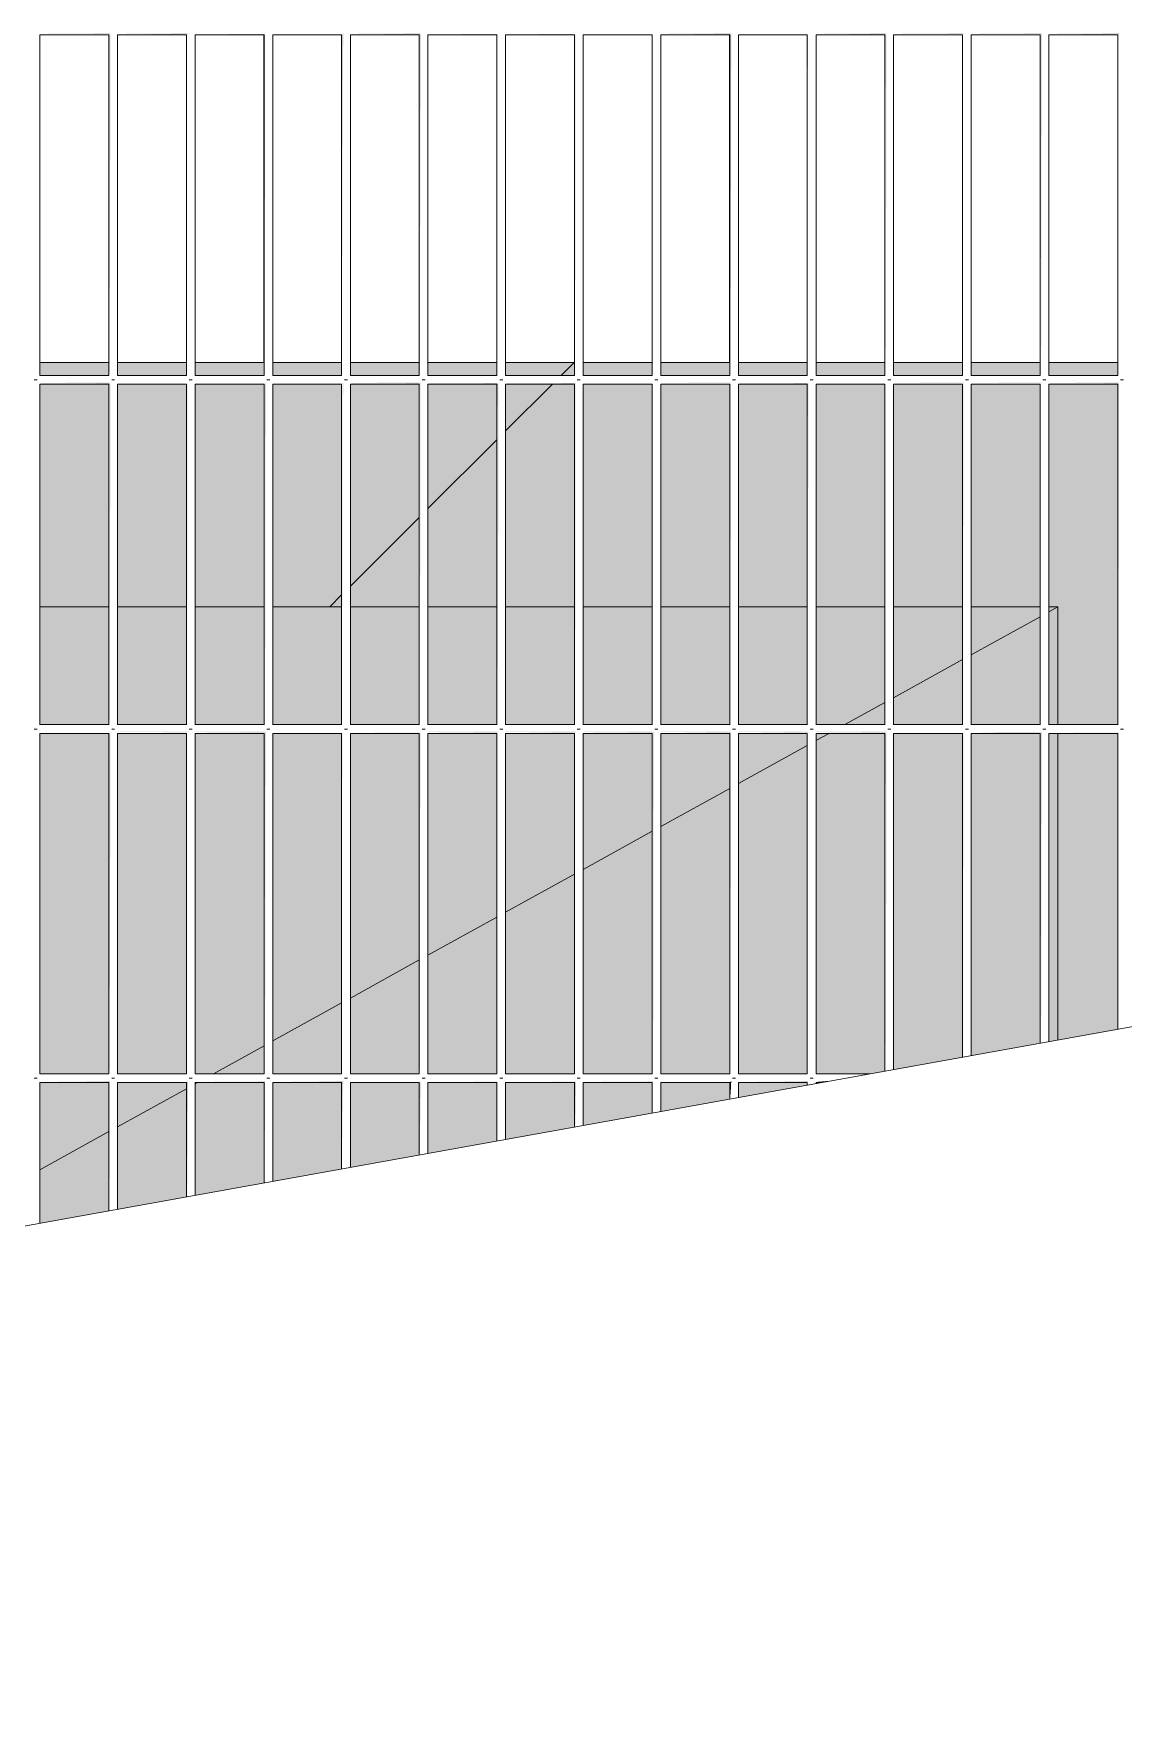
# Model space of a CAD drawing. Header units: metres. Extents: x -14 to 130, y -38 to 4.
# Drawn here: x 109.02 to 109.644, y -31.752 to -30.795 of the extents above; entities that cross this region are included whole.
import ezdxf

# ---------------------------------------------------------------- set-up
doc = ezdxf.new("R2010")
doc.units = ezdxf.units.M
doc.header["$MEASUREMENT"] = 0
for name, color, linetype in [('A-Ost_Ansicht Ost PP_2_110 Wand Aussen', 7, 'Continuous'), ('A-Ost_Ansicht Ost PP_2_140 Geländer transparent', 7, 'Continuous'), ('A-Ost_Ansicht Ost PP_2_717 Außen Ausstattung', 7, 'Continuous')]:
    doc.layers.add(name, color=color, linetype=linetype)

msp = doc.modelspace()

# ---------------------------------------------------------------- hatches: boundary and pattern name
at = {"layer": 'A-Ost_Ansicht Ost PP_2_140 Geländer transparent', "linetype": 'Continuous', "lineweight": 0, "true_color": 0x000000}
for points in [[(109.02337, -30.99123), (109.06284, -30.99123), (109.06284, -30.98373), (109.02337, -30.98373)], [(109.06784, -30.99123), (109.1073, -30.99123), (109.1073, -30.98373), (109.06784, -30.98373)], [(109.1123, -30.99123), (109.15177, -30.99123), (109.15177, -30.98373), (109.1123, -30.98373)], [(109.15677, -30.99123), (109.19623, -30.99123), (109.19623, -30.98373), (109.15677, -30.98373)], [(109.20123, -30.98373), (109.20123, -30.99123), (109.24069, -30.99123), (109.24069, -30.98373)], [(109.24569, -30.98373), (109.24569, -30.99123), (109.28516, -30.99123), (109.28516, -30.98373)], [(109.29016, -30.98373), (109.29016, -30.99123), (109.32962, -30.99123), (109.32962, -30.98373)], [(109.33462, -30.98373), (109.33462, -30.99123), (109.37409, -30.99123), (109.37409, -30.98373)], [(109.37909, -30.98373), (109.37909, -30.99123), (109.41855, -30.99123), (109.41855, -30.98373)], [(109.42355, -30.99123), (109.46302, -30.99123), (109.46302, -30.98373), (109.42355, -30.98373)], [(109.50748, -30.98373), (109.46802, -30.98373), (109.46802, -30.99123), (109.50748, -30.99123)], [(109.55194, -30.98373), (109.51248, -30.98373), (109.51248, -30.99123), (109.55194, -30.99123)], [(109.55694, -30.98373), (109.55694, -30.99123), (109.59641, -30.99123), (109.59641, -30.98373)], [(109.60141, -30.98373), (109.60141, -30.99123), (109.64087, -30.99123), (109.64087, -30.98373)], [(109.02337, -30.99623), (109.02337, -31.12373), (109.06284, -31.12373), (109.06284, -30.99623)], [(109.06784, -30.99623), (109.06784, -31.12373), (109.1073, -31.12373), (109.1073, -30.99623)], [(109.1123, -31.12373), (109.15177, -31.12373), (109.15177, -30.99623), (109.1123, -30.99623)], [(109.19623, -30.99623), (109.15677, -30.99623), (109.15677, -31.12373), (109.19623, -31.12373)], [(109.20123, -31.12373), (109.24069, -31.12373), (109.24069, -30.99623), (109.20123, -30.99623)], [(109.28516, -30.99623), (109.24569, -30.99623), (109.24569, -31.12373), (109.28516, -31.12373)], [(109.29016, -31.12373), (109.32962, -31.12373), (109.32962, -30.99623), (109.29016, -30.99623)], [(109.33462, -30.99623), (109.33462, -31.12373), (109.37409, -31.12373), (109.37409, -30.99623)], [(109.41855, -30.99623), (109.37909, -30.99623), (109.37909, -31.12373), (109.41855, -31.12373)], [(109.42355, -31.12373), (109.46302, -31.12373), (109.46302, -30.99623), (109.42355, -30.99623)], [(109.46802, -31.12373), (109.50748, -31.12373), (109.50748, -30.99623), (109.46802, -30.99623)], [(109.51248, -31.12373), (109.55194, -31.12373), (109.55194, -30.99623), (109.51248, -30.99623)], [(109.59641, -30.99623), (109.55694, -30.99623), (109.55694, -31.12373), (109.59641, -31.12373)], [(109.64087, -30.99623), (109.60141, -30.99623), (109.60141, -31.12373), (109.60665, -31.12373), (109.60665, -31.19123), (109.64087, -31.19123)], [(109.02337, -31.19123), (109.06284, -31.19123), (109.06284, -31.12373), (109.02337, -31.12373)], [(109.06784, -31.12373), (109.06784, -31.19123), (109.1073, -31.19123), (109.1073, -31.12373)], [(109.15177, -31.12373), (109.1123, -31.12373), (109.1123, -31.19123), (109.15177, -31.19123)], [(109.15677, -31.12373), (109.15677, -31.19123), (109.19623, -31.19123), (109.19623, -31.12373)], [(109.20123, -31.19123), (109.24069, -31.19123), (109.24069, -31.12373), (109.20123, -31.12373)], [(109.24569, -31.19123), (109.28516, -31.19123), (109.28516, -31.12373), (109.24569, -31.12373)], [(109.32962, -31.12373), (109.29016, -31.12373), (109.29016, -31.19123), (109.32962, -31.19123)], [(109.37409, -31.12373), (109.33462, -31.12373), (109.33462, -31.19123), (109.37409, -31.19123)], [(109.37909, -31.12373), (109.37909, -31.19123), (109.41855, -31.19123), (109.41855, -31.12373)], [(109.46302, -31.12373), (109.42355, -31.12373), (109.42355, -31.19123), (109.46302, -31.19123)], [(109.46802, -31.12373), (109.46802, -31.19123), (109.50748, -31.19123), (109.50748, -31.12373)], [(109.51248, -31.19123), (109.55194, -31.19123), (109.55194, -31.12373), (109.51248, -31.12373)], [(109.59641, -31.12373), (109.55694, -31.12373), (109.55694, -31.19123), (109.59641, -31.19123)], [(109.60141, -31.12373), (109.60141, -31.19123), (109.60665, -31.19123), (109.60665, -31.12373)], [(109.02337, -31.39123), (109.06284, -31.39123), (109.06284, -31.19623), (109.02337, -31.19623)], [(109.06784, -31.19623), (109.06784, -31.39123), (109.1073, -31.39123), (109.1073, -31.19623)], [(109.15177, -31.19623), (109.1123, -31.19623), (109.1123, -31.39123), (109.15177, -31.39123)], [(109.19623, -31.19623), (109.15677, -31.19623), (109.15677, -31.39123), (109.19623, -31.39123)], [(109.20123, -31.19623), (109.20123, -31.39123), (109.24069, -31.39123), (109.24069, -31.19623)], [(109.28516, -31.19623), (109.24569, -31.19623), (109.24569, -31.39123), (109.28516, -31.39123)], [(109.29016, -31.39123), (109.32962, -31.39123), (109.32962, -31.19623), (109.29016, -31.19623)], [(109.37409, -31.19623), (109.33462, -31.19623), (109.33462, -31.39123), (109.37409, -31.39123)], [(109.37909, -31.39123), (109.41855, -31.39123), (109.41855, -31.19623), (109.37909, -31.19623)], [(109.42355, -31.39123), (109.46302, -31.39123), (109.46302, -31.19623), (109.42355, -31.19623)], [(109.46802, -31.19623), (109.46802, -31.39123), (109.49897, -31.39123), (109.50748, -31.3897), (109.50748, -31.19623)], [(109.51248, -31.3888), (109.55194, -31.38169), (109.55194, -31.19623), (109.51248, -31.19623)], [(109.59641, -31.19623), (109.55694, -31.19623), (109.55694, -31.38079), (109.59641, -31.37369)], [(109.60141, -31.19623), (109.60141, -31.37279), (109.60665, -31.37185), (109.60665, -31.19623)], [(109.64087, -31.19623), (109.60665, -31.19623), (109.60665, -31.37185), (109.64087, -31.36569)], [(109.02337, -31.39623), (109.02337, -31.47684), (109.06284, -31.46973), (109.06284, -31.39623)], [(109.06784, -31.39623), (109.06784, -31.46883), (109.1073, -31.46173), (109.1073, -31.39623)], [(109.1123, -31.46083), (109.15177, -31.45373), (109.15177, -31.39623), (109.1123, -31.39623)], [(109.15677, -31.45283), (109.19623, -31.44572), (109.19623, -31.39623), (109.15677, -31.39623)], [(109.20123, -31.44482), (109.24069, -31.43772), (109.24069, -31.39623), (109.20123, -31.39623)], [(109.28516, -31.39623), (109.24569, -31.39623), (109.24569, -31.43682), (109.28516, -31.42972)], [(109.29016, -31.42882), (109.32962, -31.42171), (109.32962, -31.39623), (109.29016, -31.39623)], [(109.37409, -31.39623), (109.33462, -31.39623), (109.33462, -31.42081), (109.37409, -31.41371)], [(109.37909, -31.41281), (109.41855, -31.4057), (109.41855, -31.39623), (109.37909, -31.39623)], [(109.46302, -31.39623), (109.42355, -31.39623), (109.42355, -31.4048), (109.46302, -31.3977)], [(109.46802, -31.39623), (109.46802, -31.3968), (109.47119, -31.39623)]]:
    msp.add_hatch(color=18, dxfattribs=at).paths.add_polyline_path(points)
at = {"layer": 'A-Ost_Ansicht Ost PP_2_717 Außen Ausstattung', "linetype": 'Continuous', "lineweight": 0, "true_color": 0x000000}
for points in [[(109.06373, -30.79534), (109.02248, -30.79534), (109.06342, -30.79564)], [(109.02279, -30.79564), (109.06317, -30.79589)], [(109.02304, -30.79589), (109.06299, -30.79608)], [(109.06299, -30.79608), (109.02322, -30.79608), (109.06288, -30.79619)], [(109.06288, -30.99127), (109.06299, -30.79608)], [(109.06299, -30.79608), (109.06299, -30.99138), (109.06317, -30.79589)], [(109.06317, -30.79589), (109.06317, -30.99156), (109.06342, -30.79564)], [(109.06342, -30.79564), (109.06342, -30.99181), (109.06373, -30.79534)], [(109.10819, -30.79534), (109.06694, -30.79534), (109.10789, -30.79564)], [(109.10789, -30.79564), (109.06725, -30.79564), (109.10764, -30.79589)], [(109.0675, -30.79589), (109.10745, -30.79608)], [(109.06769, -30.79608), (109.10734, -30.79619)], [(109.10734, -30.99127), (109.10745, -30.79608)], [(109.10764, -30.79589), (109.10745, -30.99138)], [(109.10764, -30.99156), (109.10789, -30.79564)], [(109.10789, -30.99181), (109.10819, -30.79534)], [(109.11141, -30.79534), (109.15235, -30.79564)], [(109.15235, -30.79564), (109.11172, -30.79564), (109.1521, -30.79589)], [(109.1521, -30.79589), (109.11197, -30.79589), (109.15192, -30.79608)], [(109.11215, -30.79608), (109.1518, -30.79619)], [(109.15192, -30.79608), (109.1518, -30.99127)], [(109.15192, -30.79608), (109.15192, -30.99138), (109.1521, -30.79589)], [(109.1521, -30.79589), (109.1521, -30.99156), (109.15235, -30.79564)], [(109.15235, -30.99181), (109.15266, -30.79534)], [(109.15587, -30.79534), (109.19681, -30.79564)], [(109.15618, -30.79564), (109.19656, -30.79589)], [(109.19656, -30.79589), (109.15643, -30.79589), (109.19638, -30.79608)], [(109.19638, -30.79608), (109.15661, -30.79608), (109.19627, -30.79619)], [(109.19627, -30.79619), (109.19627, -30.99127), (109.19638, -30.79608)], [(109.19638, -30.79608), (109.19638, -30.99138), (109.19656, -30.79589)], [(109.19656, -30.79589), (109.19656, -30.99156), (109.19681, -30.79564)], [(109.19681, -30.79564), (109.19681, -30.99181), (109.19712, -30.79534)], [(109.24159, -30.79534), (109.20034, -30.79534), (109.24128, -30.79564)], [(109.24128, -30.79564), (109.20064, -30.79564), (109.24103, -30.79589)], [(109.20089, -30.79589), (109.24084, -30.79608)], [(109.24084, -30.79608), (109.20108, -30.79608), (109.24073, -30.79619)], [(109.24073, -30.79619), (109.24073, -30.99127), (109.24084, -30.79608)], [(109.24084, -30.79608), (109.24084, -30.99138), (109.24103, -30.79589)], [(109.24103, -30.79589), (109.24103, -30.99156), (109.24128, -30.79564)], [(109.24128, -30.79564), (109.24128, -30.99181), (109.24159, -30.79534)], [(109.2448, -30.79534), (109.28574, -30.79564)], [(109.28574, -30.79564), (109.24511, -30.79564), (109.28549, -30.79589)], [(109.28549, -30.79589), (109.24536, -30.79589), (109.28531, -30.79608)], [(109.28531, -30.79608), (109.24554, -30.79608), (109.2852, -30.79619)], [(109.2852, -30.79619), (109.2852, -30.99127), (109.28531, -30.79608)], [(109.28549, -30.79589), (109.28531, -30.99138)], [(109.28574, -30.79564), (109.28549, -30.99156)], [(109.28574, -30.99181), (109.28605, -30.79534)], [(109.28926, -30.79534), (109.33021, -30.79564)], [(109.33021, -30.79564), (109.28957, -30.79564), (109.32996, -30.79589)], [(109.28982, -30.79589), (109.32977, -30.79608)], [(109.29001, -30.79608), (109.32966, -30.79619)], [(109.32977, -30.79608), (109.32966, -30.99127)], [(109.32996, -30.79589), (109.32977, -30.99138)], [(109.32996, -30.79589), (109.32996, -30.99156), (109.33021, -30.79564)], [(109.33021, -30.99181), (109.33051, -30.79534)], [(109.33373, -30.79534), (109.37467, -30.79564)], [(109.33404, -30.79564), (109.37442, -30.79589)], [(109.33429, -30.79589), (109.37424, -30.79608)], [(109.37424, -30.79608), (109.33447, -30.79608), (109.37413, -30.79619)], [(109.37413, -30.99127), (109.37424, -30.79608)], [(109.37424, -30.79608), (109.37424, -30.99138), (109.37442, -30.79589)], [(109.37467, -30.79564), (109.37442, -30.99156)], [(109.37467, -30.99181), (109.37498, -30.79534)], [(109.41944, -30.79534), (109.37819, -30.79534), (109.41914, -30.79564)], [(109.41914, -30.79564), (109.3785, -30.79564), (109.41889, -30.79589)], [(109.37875, -30.79589), (109.4187, -30.79608)], [(109.4187, -30.79608), (109.37894, -30.79608), (109.41859, -30.79619)], [(109.41859, -30.79619), (109.41859, -30.99127), (109.4187, -30.79608)], [(109.41889, -30.79589), (109.4187, -30.99138)], [(109.41889, -30.79589), (109.41889, -30.99156), (109.41914, -30.79564)], [(109.41914, -30.79564), (109.41914, -30.99181), (109.41944, -30.79534)], [(109.42266, -30.79534), (109.4636, -30.79564)], [(109.42297, -30.79564), (109.46335, -30.79589)], [(109.42322, -30.79589), (109.46317, -30.79608)], [(109.46317, -30.79608), (109.4234, -30.79608), (109.46305, -30.79619)], [(109.46305, -30.99127), (109.46317, -30.79608)], [(109.46317, -30.79608), (109.46317, -30.99138), (109.46335, -30.79589)], [(109.4636, -30.79564), (109.46335, -30.99156)], [(109.4636, -30.99181), (109.46391, -30.79534)], [(109.50837, -30.79534), (109.46712, -30.79534), (109.50806, -30.79564)], [(109.50806, -30.79564), (109.46743, -30.79564), (109.50781, -30.79589)], [(109.50781, -30.79589), (109.46768, -30.79589), (109.50763, -30.79608)], [(109.50763, -30.79608), (109.46786, -30.79608), (109.50752, -30.79619)], [(109.50752, -30.79619), (109.50752, -30.99127), (109.50763, -30.79608)], [(109.50763, -30.79608), (109.50763, -30.99138), (109.50781, -30.79589)], [(109.50781, -30.79589), (109.50781, -30.99156), (109.50806, -30.79564)], [(109.50806, -30.79564), (109.50806, -30.99181), (109.50837, -30.79534)], [(109.55284, -30.79534), (109.51159, -30.79534), (109.55253, -30.79564)], [(109.51189, -30.79564), (109.55228, -30.79589)], [(109.51214, -30.79589), (109.55209, -30.79608)], [(109.51233, -30.79608), (109.55198, -30.79619)], [(109.55198, -30.99127), (109.55209, -30.79608)], [(109.55209, -30.79608), (109.55209, -30.99138), (109.55228, -30.79589)], [(109.55253, -30.79564), (109.55228, -30.99156)], [(109.55253, -30.99181), (109.55284, -30.79534)], [(109.5973, -30.79534), (109.55605, -30.79534), (109.59699, -30.79564)], [(109.55636, -30.79564), (109.59674, -30.79589)], [(109.59674, -30.79589), (109.55661, -30.79589), (109.59656, -30.79608)], [(109.59656, -30.79608), (109.55679, -30.79608), (109.59645, -30.79619)], [(109.59656, -30.79608), (109.59645, -30.99127)], [(109.59674, -30.79589), (109.59656, -30.99138)], [(109.59674, -30.79589), (109.59674, -30.99156), (109.59699, -30.79564)], [(109.59699, -30.79564), (109.59699, -30.99181), (109.5973, -30.79534)], [(109.64176, -30.79534), (109.60051, -30.79534), (109.64146, -30.79564)], [(109.64146, -30.79564), (109.60082, -30.79564), (109.64121, -30.79589)], [(109.64121, -30.79589), (109.60107, -30.79589), (109.64102, -30.79608)], [(109.64102, -30.79608), (109.60126, -30.79608), (109.64091, -30.79619)], [(109.64102, -30.79608), (109.64091, -30.99127)], [(109.64102, -30.79608), (109.64102, -30.99138), (109.64121, -30.79589)], [(109.64146, -30.79564), (109.64121, -30.99156)], [(109.64146, -30.99181), (109.64176, -30.79534)], [(109.06373, -30.99534), (109.02248, -30.99534), (109.06342, -30.99564)], [(109.06342, -30.99564), (109.02279, -30.99564), (109.06317, -30.99589)], [(109.02304, -30.99589), (109.06299, -30.99608)], [(109.06299, -30.99608), (109.02322, -30.99608), (109.06288, -30.99619)], [(109.06299, -30.99608), (109.06288, -31.19127)], [(109.06299, -30.99608), (109.06299, -31.19138), (109.06317, -30.99589)], [(109.06342, -30.99564), (109.06317, -31.19156)], [(109.06342, -30.99564), (109.06342, -31.19181), (109.06373, -30.99534)], [(109.06694, -30.99534), (109.10789, -30.99564)], [(109.06725, -30.99564), (109.10764, -30.99589)], [(109.0675, -30.99589), (109.10745, -30.99608)], [(109.06769, -30.99608), (109.10734, -30.99619)], [(109.10745, -30.99608), (109.10734, -31.19127)], [(109.10745, -31.19138), (109.10764, -30.99589)], [(109.10764, -30.99589), (109.10764, -31.19156), (109.10789, -30.99564)], [(109.10789, -31.19181), (109.10819, -30.99534)], [(109.11141, -30.99534), (109.15235, -30.99564)], [(109.11172, -30.99564), (109.1521, -30.99589)], [(109.1521, -30.99589), (109.11197, -30.99589), (109.15192, -30.99608)], [(109.15192, -30.99608), (109.11215, -30.99608), (109.1518, -30.99619)], [(109.1518, -30.99619), (109.1518, -31.19127), (109.15192, -30.99608)], [(109.1521, -30.99589), (109.15192, -31.19138)], [(109.15235, -30.99564), (109.1521, -31.19156)], [(109.15235, -30.99564), (109.15235, -31.19181), (109.15266, -30.99534)], [(109.15587, -30.99534), (109.19681, -30.99564)], [(109.15618, -30.99564), (109.19656, -30.99589)], [(109.19656, -30.99589), (109.15643, -30.99589), (109.19638, -30.99608)], [(109.15661, -30.99608), (109.19627, -30.99619)], [(109.19627, -31.19127), (109.19638, -30.99608)], [(109.19656, -30.99589), (109.19638, -31.19138)], [(109.19681, -30.99564), (109.19656, -31.19156)], [(109.19681, -30.99564), (109.19681, -31.19181), (109.19712, -30.99534)], [(109.24159, -30.99534), (109.20034, -30.99534), (109.24128, -30.99564)], [(109.24128, -30.99564), (109.20064, -30.99564), (109.24103, -30.99589)], [(109.24103, -30.99589), (109.20089, -30.99589), (109.24084, -30.99608)], [(109.20108, -30.99608), (109.24073, -30.99619)], [(109.24073, -31.19127), (109.24084, -30.99608)], [(109.24103, -30.99589), (109.24084, -31.19138)], [(109.24128, -30.99564), (109.24103, -31.19156)], [(109.24128, -30.99564), (109.24128, -31.19181), (109.24159, -30.99534)], [(109.2448, -30.99534), (109.28574, -30.99564)], [(109.28574, -30.99564), (109.24511, -30.99564), (109.28549, -30.99589)], [(109.24536, -30.99589), (109.28531, -30.99608)], [(109.24554, -30.99608), (109.2852, -30.99619)], [(109.2852, -30.99619), (109.2852, -31.19127), (109.28531, -30.99608)], [(109.28549, -30.99589), (109.28531, -31.19138)], [(109.28549, -30.99589), (109.28549, -31.19156), (109.28574, -30.99564)], [(109.28574, -30.99564), (109.28574, -31.19181), (109.28605, -30.99534)], [(109.28926, -30.99534), (109.33021, -30.99564)], [(109.33021, -30.99564), (109.28957, -30.99564), (109.32996, -30.99589)], [(109.28982, -30.99589), (109.32977, -30.99608)], [(109.29001, -30.99608), (109.32966, -30.99619)], [(109.32966, -30.99619), (109.32966, -31.19127), (109.32977, -30.99608)], [(109.32977, -30.99608), (109.32977, -31.19138), (109.32996, -30.99589)], [(109.32996, -30.99589), (109.32996, -31.19156), (109.33021, -30.99564)], [(109.33051, -30.99534), (109.33021, -31.19181)], [(109.33373, -30.99534), (109.37467, -30.99564)], [(109.33404, -30.99564), (109.37442, -30.99589)], [(109.37442, -30.99589), (109.33429, -30.99589), (109.37424, -30.99608)], [(109.37424, -30.99608), (109.33447, -30.99608), (109.37413, -30.99619)], [(109.37413, -30.99619), (109.37413, -31.19127), (109.37424, -30.99608)], [(109.37442, -30.99589), (109.37424, -31.19138)], [(109.37467, -30.99564), (109.37442, -31.19156)], [(109.37467, -31.19181), (109.37498, -30.99534)], [(109.41944, -30.99534), (109.37819, -30.99534), (109.41914, -30.99564)], [(109.3785, -30.99564), (109.41889, -30.99589)], [(109.41889, -30.99589), (109.37875, -30.99589), (109.4187, -30.99608)], [(109.4187, -30.99608), (109.37894, -30.99608), (109.41859, -30.99619)], [(109.4187, -30.99608), (109.41859, -31.19127)], [(109.4187, -30.99608), (109.4187, -31.19138), (109.41889, -30.99589)], [(109.41889, -30.99589), (109.41889, -31.19156), (109.41914, -30.99564)], [(109.41944, -30.99534), (109.41914, -31.19181)], [(109.42266, -30.99534), (109.4636, -30.99564)], [(109.4636, -30.99564), (109.42297, -30.99564), (109.46335, -30.99589)], [(109.42322, -30.99589), (109.46317, -30.99608)], [(109.4234, -30.99608), (109.46305, -30.99619)], [(109.46305, -31.19127), (109.46317, -30.99608)], [(109.46317, -30.99608), (109.46317, -31.19138), (109.46335, -30.99589)], [(109.46335, -30.99589), (109.46335, -31.19156), (109.4636, -30.99564)], [(109.4636, -31.19181), (109.46391, -30.99534)], [(109.46712, -30.99534), (109.50806, -30.99564)], [(109.46743, -30.99564), (109.50781, -30.99589)], [(109.46768, -30.99589), (109.50763, -30.99608)], [(109.50763, -30.99608), (109.46786, -30.99608), (109.50752, -30.99619)], [(109.50752, -30.99619), (109.50752, -31.19127), (109.50763, -30.99608)], [(109.50763, -30.99608), (109.50763, -31.19138), (109.50781, -30.99589)], [(109.50806, -30.99564), (109.50781, -31.19156)], [(109.50837, -30.99534), (109.50806, -31.19181)], [(109.55284, -30.99534), (109.51159, -30.99534), (109.55253, -30.99564)], [(109.51189, -30.99564), (109.55228, -30.99589)], [(109.51214, -30.99589), (109.55209, -30.99608)], [(109.51233, -30.99608), (109.55198, -30.99619)], [(109.55198, -30.99619), (109.55198, -31.19127), (109.55209, -30.99608)], [(109.55228, -30.99589), (109.55209, -31.19138)], [(109.55253, -30.99564), (109.55228, -31.19156)], [(109.55253, -30.99564), (109.55253, -31.19181), (109.55284, -30.99534)], [(109.5973, -30.99534), (109.55605, -30.99534), (109.59699, -30.99564)], [(109.55636, -30.99564), (109.59674, -30.99589)], [(109.59674, -30.99589), (109.55661, -30.99589), (109.59656, -30.99608)], [(109.59656, -30.99608), (109.55679, -30.99608), (109.59645, -30.99619)], [(109.59656, -30.99608), (109.59645, -31.19127)], [(109.59656, -30.99608), (109.59656, -31.19138), (109.59674, -30.99589)], [(109.59699, -30.99564), (109.59674, -31.19156)], [(109.5973, -30.99534), (109.59699, -31.19181)], [(109.64176, -30.99534), (109.60051, -30.99534), (109.64146, -30.99564)], [(109.64146, -30.99564), (109.60082, -30.99564), (109.64121, -30.99589)], [(109.64121, -30.99589), (109.60107, -30.99589), (109.64102, -30.99608)], [(109.60126, -30.99608), (109.64091, -30.99619)], [(109.64102, -30.99608), (109.64091, -31.19127)], [(109.64102, -31.19138), (109.64121, -30.99589)], [(109.64121, -30.99589), (109.64121, -31.19156), (109.64146, -30.99564)], [(109.64146, -31.19181), (109.64176, -30.99534)], [(109.02248, -31.19534), (109.06342, -31.19564)], [(109.02279, -31.19564), (109.06317, -31.19589)], [(109.02304, -31.19589), (109.06299, -31.19608)], [(109.06299, -31.19608), (109.02322, -31.19608), (109.06288, -31.19619)], [(109.06299, -31.19608), (109.06288, -31.39127)], [(109.06299, -31.39138), (109.06317, -31.19589)], [(109.06317, -31.19589), (109.06317, -31.39156), (109.06342, -31.19564)], [(109.06342, -31.19564), (109.06342, -31.39181), (109.06373, -31.19534)], [(109.10819, -31.19534), (109.06694, -31.19534), (109.10789, -31.19564)], [(109.06725, -31.19564), (109.10764, -31.19589)], [(109.0675, -31.19589), (109.10745, -31.19608)], [(109.06769, -31.19608), (109.10734, -31.19619)], [(109.10734, -31.39127), (109.10745, -31.19608)], [(109.10745, -31.39138), (109.10764, -31.19589)], [(109.10789, -31.19564), (109.10764, -31.39156)], [(109.10789, -31.39181), (109.10819, -31.19534)], [(109.15266, -31.19534), (109.11141, -31.19534), (109.15235, -31.19564)], [(109.11172, -31.19564), (109.1521, -31.19589)], [(109.1521, -31.19589), (109.11197, -31.19589), (109.15192, -31.19608)], [(109.11215, -31.19608), (109.1518, -31.19619)], [(109.1518, -31.39127), (109.15192, -31.19608)], [(109.1521, -31.19589), (109.15192, -31.39138)], [(109.1521, -31.19589), (109.1521, -31.39156), (109.15235, -31.19564)], [(109.15235, -31.19564), (109.15235, -31.39181), (109.15266, -31.19534)], [(109.15587, -31.19534), (109.19681, -31.19564)], [(109.15618, -31.19564), (109.19656, -31.19589)], [(109.15643, -31.19589), (109.19638, -31.19608)], [(109.19638, -31.19608), (109.15661, -31.19608), (109.19627, -31.19619)], [(109.19627, -31.39127), (109.19638, -31.19608)], [(109.19638, -31.19608), (109.19638, -31.39138), (109.19656, -31.19589)], [(109.19681, -31.19564), (109.19656, -31.39156)], [(109.19712, -31.19534), (109.19681, -31.39181)], [(109.20034, -31.19534), (109.24128, -31.19564)], [(109.24128, -31.19564), (109.20064, -31.19564), (109.24103, -31.19589)], [(109.20089, -31.19589), (109.24084, -31.19608)], [(109.24084, -31.19608), (109.20108, -31.19608), (109.24073, -31.19619)], [(109.24084, -31.19608), (109.24073, -31.39127)], [(109.24103, -31.19589), (109.24084, -31.39138)], [(109.24103, -31.19589), (109.24103, -31.39156), (109.24128, -31.19564)], [(109.24128, -31.39181), (109.24159, -31.19534)], [(109.28605, -31.19534), (109.2448, -31.19534), (109.28574, -31.19564)], [(109.24511, -31.19564), (109.28549, -31.19589)], [(109.28549, -31.19589), (109.24536, -31.19589), (109.28531, -31.19608)], [(109.24554, -31.19608), (109.2852, -31.19619)], [(109.2852, -31.39127), (109.28531, -31.19608)], [(109.28531, -31.19608), (109.28531, -31.39138), (109.28549, -31.19589)], [(109.28574, -31.19564), (109.28549, -31.39156)], [(109.28605, -31.19534), (109.28574, -31.39181)], [(109.33051, -31.19534), (109.28926, -31.19534), (109.33021, -31.19564)], [(109.33021, -31.19564), (109.28957, -31.19564), (109.32996, -31.19589)], [(109.28982, -31.19589), (109.32977, -31.19608)], [(109.32977, -31.19608), (109.29001, -31.19608), (109.32966, -31.19619)], [(109.32966, -31.19619), (109.32966, -31.39127), (109.32977, -31.19608)], [(109.32977, -31.39138), (109.32996, -31.19589)], [(109.33021, -31.19564), (109.32996, -31.39156)], [(109.33021, -31.39181), (109.33051, -31.19534)], [(109.37498, -31.19534), (109.33373, -31.19534), (109.37467, -31.19564)], [(109.33404, -31.19564), (109.37442, -31.19589)], [(109.37442, -31.19589), (109.33429, -31.19589), (109.37424, -31.19608)], [(109.37424, -31.19608), (109.33447, -31.19608), (109.37413, -31.19619)], [(109.37413, -31.19619), (109.37413, -31.39127), (109.37424, -31.19608)], [(109.37424, -31.19608), (109.37424, -31.39138), (109.37442, -31.19589)], [(109.37467, -31.19564), (109.37442, -31.39156)], [(109.37467, -31.19564), (109.37467, -31.39181), (109.37498, -31.19534)], [(109.41944, -31.19534), (109.37819, -31.19534), (109.41914, -31.19564)], [(109.41914, -31.19564), (109.3785, -31.19564), (109.41889, -31.19589)], [(109.37875, -31.19589), (109.4187, -31.19608)], [(109.4187, -31.19608), (109.37894, -31.19608), (109.41859, -31.19619)], [(109.41859, -31.39127), (109.4187, -31.19608)], [(109.4187, -31.39138), (109.41889, -31.19589)], [(109.41889, -31.19589), (109.41889, -31.39156), (109.41914, -31.19564)], [(109.41914, -31.39181), (109.41944, -31.19534)], [(109.46391, -31.19534), (109.42266, -31.19534), (109.4636, -31.19564)], [(109.4636, -31.19564), (109.42297, -31.19564), (109.46335, -31.19589)], [(109.42322, -31.19589), (109.46317, -31.19608)], [(109.46317, -31.19608), (109.4234, -31.19608), (109.46305, -31.19619)], [(109.46317, -31.19608), (109.46305, -31.39127)], [(109.46317, -31.39138), (109.46335, -31.19589)], [(109.4636, -31.19564), (109.46335, -31.39156)], [(109.46391, -31.19534), (109.4636, -31.39181)], [(109.50837, -31.19534), (109.46712, -31.19534), (109.50806, -31.19564)], [(109.46743, -31.19564), (109.50781, -31.19589)], [(109.50781, -31.19589), (109.46768, -31.19589), (109.50763, -31.19608)], [(109.46786, -31.19608), (109.50752, -31.19619)], [(109.50752, -31.38969), (109.50763, -31.19608)], [(109.50763, -31.38967), (109.50781, -31.19589)], [(109.50781, -31.19589), (109.50781, -31.38964), (109.50806, -31.19564)], [(109.50806, -31.19564), (109.50806, -31.38959), (109.50837, -31.19534)], [(109.51159, -31.19534), (109.55253, -31.19564)], [(109.51189, -31.19564), (109.55228, -31.19589)], [(109.51214, -31.19589), (109.55209, -31.19608)], [(109.51233, -31.19608), (109.55198, -31.19619)], [(109.55198, -31.19619), (109.55198, -31.38169), (109.55209, -31.19608)], [(109.55209, -31.19608), (109.55209, -31.38167), (109.55228, -31.19589)], [(109.55228, -31.38163), (109.55253, -31.19564)], [(109.55253, -31.19564), (109.55253, -31.38159), (109.55284, -31.19534)], [(109.55605, -31.19534), (109.59699, -31.19564)], [(109.59699, -31.19564), (109.55636, -31.19564), (109.59674, -31.19589)], [(109.59674, -31.19589), (109.55661, -31.19589), (109.59656, -31.19608)], [(109.59656, -31.19608), (109.55679, -31.19608), (109.59645, -31.19619)], [(109.59645, -31.37368), (109.59656, -31.19608)], [(109.59656, -31.37366), (109.59674, -31.19589)], [(109.59674, -31.19589), (109.59674, -31.37363), (109.59699, -31.19564)], [(109.59699, -31.19564), (109.59699, -31.37358), (109.5973, -31.19534)], [(109.60051, -31.19534), (109.64146, -31.19564)], [(109.64146, -31.19564), (109.60082, -31.19564), (109.64121, -31.19589)], [(109.60107, -31.19589), (109.64102, -31.19608)], [(109.60126, -31.19608), (109.64091, -31.19619)], [(109.64091, -31.19619), (109.64091, -31.36568), (109.64102, -31.19608)], [(109.64102, -31.19608), (109.64102, -31.36566), (109.64121, -31.19589)], [(109.64121, -31.36563), (109.64146, -31.19564)], [(109.64146, -31.36558), (109.64176, -31.19534)], [(109.06373, -31.39534), (109.02248, -31.39534), (109.06342, -31.39564)], [(109.06342, -31.39564), (109.02279, -31.39564), (109.06317, -31.39589)], [(109.02304, -31.39589), (109.06299, -31.39608)], [(109.02322, -31.39608), (109.06288, -31.39619)], [(109.06299, -31.39608), (109.06288, -31.46973)], [(109.06317, -31.39589), (109.06299, -31.46971)], [(109.06317, -31.39589), (109.06317, -31.46967), (109.06342, -31.39564)], [(109.06373, -31.39534), (109.06342, -31.46963)], [(109.06694, -31.39534), (109.10789, -31.39564)], [(109.06725, -31.39564), (109.10764, -31.39589)], [(109.0675, -31.39589), (109.10745, -31.39608)], [(109.10745, -31.39608), (109.06769, -31.39608), (109.10734, -31.39619)], [(109.10734, -31.46172), (109.10745, -31.39608)], [(109.10745, -31.39608), (109.10745, -31.4617), (109.10764, -31.39589)], [(109.10764, -31.39589), (109.10764, -31.46167), (109.10789, -31.39564)], [(109.10789, -31.39564), (109.10789, -31.46162), (109.10819, -31.39534)], [(109.15266, -31.39534), (109.11141, -31.39534), (109.15235, -31.39564)], [(109.11172, -31.39564), (109.1521, -31.39589)], [(109.11197, -31.39589), (109.15192, -31.39608)], [(109.15192, -31.39608), (109.11215, -31.39608), (109.1518, -31.39619)], [(109.1518, -31.39619), (109.1518, -31.45372), (109.15192, -31.39608)], [(109.1521, -31.39589), (109.15192, -31.4537)], [(109.1521, -31.39589), (109.1521, -31.45367), (109.15235, -31.39564)], [(109.15235, -31.45362), (109.15266, -31.39534)], [(109.19712, -31.39534), (109.15587, -31.39534), (109.19681, -31.39564)], [(109.19681, -31.39564), (109.15618, -31.39564), (109.19656, -31.39589)], [(109.19656, -31.39589), (109.15643, -31.39589), (109.19638, -31.39608)], [(109.19638, -31.39608), (109.15661, -31.39608), (109.19627, -31.39619)], [(109.19627, -31.39619), (109.19627, -31.44572), (109.19638, -31.39608)], [(109.19638, -31.39608), (109.19638, -31.4457), (109.19656, -31.39589)], [(109.19656, -31.39589), (109.19656, -31.44566), (109.19681, -31.39564)], [(109.19681, -31.39564), (109.19681, -31.44562), (109.19712, -31.39534)], [(109.20034, -31.39534), (109.24128, -31.39564)], [(109.20064, -31.39564), (109.24103, -31.39589)], [(109.20089, -31.39589), (109.24084, -31.39608)], [(109.20108, -31.39608), (109.24073, -31.39619)], [(109.24073, -31.39619), (109.24073, -31.43771), (109.24084, -31.39608)], [(109.24103, -31.39589), (109.24084, -31.43769)], [(109.24103, -31.39589), (109.24103, -31.43766), (109.24128, -31.39564)], [(109.24128, -31.39564), (109.24128, -31.43761), (109.24159, -31.39534)], [(109.2448, -31.39534), (109.28574, -31.39564)], [(109.28574, -31.39564), (109.24511, -31.39564), (109.28549, -31.39589)], [(109.28549, -31.39589), (109.24536, -31.39589), (109.28531, -31.39608)], [(109.28531, -31.39608), (109.24554, -31.39608), (109.2852, -31.39619)], [(109.2852, -31.39619), (109.2852, -31.42971), (109.28531, -31.39608)], [(109.28531, -31.39608), (109.28531, -31.42969), (109.28549, -31.39589)], [(109.28549, -31.42965), (109.28574, -31.39564)], [(109.28605, -31.39534), (109.28574, -31.42961)], [(109.28926, -31.39534), (109.33021, -31.39564)], [(109.33021, -31.39564), (109.28957, -31.39564), (109.32996, -31.39589)], [(109.32996, -31.39589), (109.28982, -31.39589), (109.32977, -31.39608)], [(109.32977, -31.39608), (109.29001, -31.39608), (109.32966, -31.39619)], [(109.32966, -31.39619), (109.32966, -31.4217), (109.32977, -31.39608)], [(109.32996, -31.39589), (109.32977, -31.42168)], [(109.32996, -31.39589), (109.32996, -31.42165), (109.33021, -31.39564)], [(109.33021, -31.39564), (109.33021, -31.42161), (109.33051, -31.39534)], [(109.37498, -31.39534), (109.33373, -31.39534), (109.37467, -31.39564)], [(109.33404, -31.39564), (109.37442, -31.39589)], [(109.37442, -31.39589), (109.33429, -31.39589), (109.37424, -31.39608)], [(109.37424, -31.39608), (109.33447, -31.39608), (109.37413, -31.39619)], [(109.37413, -31.39619), (109.37413, -31.4137), (109.37424, -31.39608)], [(109.37442, -31.39589), (109.37424, -31.41368)], [(109.37442, -31.41365), (109.37467, -31.39564)], [(109.37498, -31.39534), (109.37467, -31.4136)], [(109.37819, -31.39534), (109.41914, -31.39564)], [(109.3785, -31.39564), (109.41889, -31.39589)], [(109.37875, -31.39589), (109.4187, -31.39608)], [(109.4187, -31.39608), (109.37894, -31.39608), (109.41859, -31.39619)], [(109.41859, -31.39619), (109.41859, -31.4057), (109.4187, -31.39608)], [(109.4187, -31.39608), (109.4187, -31.40568), (109.41889, -31.39589)], [(109.41889, -31.39589), (109.41889, -31.40564), (109.41914, -31.39564)], [(109.41914, -31.39564), (109.41914, -31.4056), (109.41944, -31.39534)], [(109.46391, -31.39534), (109.42266, -31.39534), (109.4636, -31.39564)], [(109.4636, -31.39564), (109.42297, -31.39564), (109.46335, -31.39589)], [(109.42322, -31.39589), (109.46317, -31.39608)], [(109.4234, -31.39608), (109.46305, -31.39619)], [(109.46335, -31.39589), (109.46317, -31.39767)], [(109.46335, -31.39764), (109.4636, -31.39564)], [(109.46391, -31.39534), (109.4636, -31.3976)], [(109.47615, -31.39534), (109.46712, -31.39534), (109.47444, -31.39564)], [(109.46743, -31.39564), (109.47305, -31.39589), (109.47444, -31.39564)], [(109.46768, -31.39589), (109.47203, -31.39608), (109.47305, -31.39589)], [(109.47203, -31.39608), (109.46786, -31.39608), (109.4714, -31.39619)]]:
    msp.add_hatch(color=18, dxfattribs=at).paths.add_polyline_path(points)

# ---------------------------------------------------------------- linework, layer by layer
at = {"layer": 'A-Ost_Ansicht Ost PP_2_110 Wand Aussen', "color": 7, "linetype": 'Continuous', "lineweight": 18, "ltscale": 1000}
msp.add_line((111.6434, -31.00523), (107.49202, -31.75248), dxfattribs=at)
at = {"layer": 'A-Ost_Ansicht Ost PP_2_140 Geländer transparent', "color": 7, "linetype": 'Continuous', "lineweight": 18, "ltscale": 1000}
for p, q in [((109.02337, -30.98373), (109.06284, -30.98373)), ((109.06784, -30.98373), (109.1073, -30.98373)), ((109.1123, -30.98373), (109.15177, -30.98373)), ((109.15677, -30.98373), (109.19623, -30.98373)), ((109.20123, -30.98373), (109.2407, -30.98373)), ((109.24569, -30.98373), (109.28516, -30.98373)), ((109.29016, -30.98373), (109.32963, -30.98373)), ((109.32946, -30.98373), (109.32196, -30.99123)), ((109.33462, -30.98373), (109.37409, -30.98373)), ((109.37909, -30.98373), (109.41855, -30.98373)), ((109.42355, -30.98373), (109.46302, -30.98373)), ((109.46802, -30.98373), (109.50748, -30.98373)), ((109.51248, -30.98373), (109.55195, -30.98373)), ((109.55694, -30.98373), (109.59641, -30.98373)), ((109.60141, -30.98373), (109.64088, -30.98373)), ((109.31696, -30.99623), (109.29016, -31.02303)), ((109.28516, -31.02803), (109.24569, -31.0675)), ((109.24069, -31.0725), (109.20123, -31.11196)), ((109.19623, -31.11696), (109.18946, -31.12373))]:
    msp.add_line(p, q, dxfattribs=at)
at = {"layer": 'A-Ost_Ansicht Ost PP_2_140 Geländer transparent', "color": 7, "linetype": 'Continuous', "lineweight": 13, "ltscale": 1000}
for p, q in [((109.06284, -31.12373), (109.02337, -31.12373)), ((109.1073, -31.12373), (109.06784, -31.12373)), ((109.15177, -31.12373), (109.1123, -31.12373)), ((109.19623, -31.12373), (109.15677, -31.12373)), ((109.24069, -31.12373), (109.20123, -31.12373)), ((109.28516, -31.12373), (109.24569, -31.12373)), ((109.32962, -31.12373), (109.29016, -31.12373)), ((109.37409, -31.12373), (109.33462, -31.12373)), ((109.41855, -31.12373), (109.37909, -31.12373)), ((109.46302, -31.12373), (109.42355, -31.12373)), ((109.50748, -31.12373), (109.46802, -31.12373)), ((109.55194, -31.12373), (109.51248, -31.12373)), ((109.59641, -31.12373), (109.55694, -31.12373)), ((109.60665, -31.12373), (109.60141, -31.12373)), ((109.60665, -31.19123), (109.60665, -31.12373)), ((109.60665, -31.37185), (109.60665, -31.19623))]:
    msp.add_line(p, q, dxfattribs=at)
at = {"layer": 'A-Ost_Ansicht Ost PP_2_140 Geländer transparent', "color": 8, "linetype": 'Continuous', "lineweight": 0, "ltscale": 1000}
for p, q in [((109.60665, -31.12373), (109.60141, -31.12663)), ((109.59641, -31.12939), (109.55694, -31.15121)), ((109.55194, -31.15397), (109.51248, -31.17579)), ((109.50748, -31.17855), (109.48454, -31.19123)), ((109.4755, -31.19623), (109.46801, -31.20037)), ((109.46302, -31.20313), (109.42355, -31.22494)), ((109.41855, -31.22771), (109.37909, -31.24952)), ((109.37409, -31.25229), (109.33462, -31.2741)), ((109.32962, -31.27687), (109.29016, -31.29868)), ((109.28516, -31.30144), (109.24569, -31.32326)), ((109.24069, -31.32602), (109.20123, -31.34784)), ((109.19623, -31.3506), (109.15677, -31.37242)), ((109.15177, -31.37518), (109.12273, -31.39123)), ((109.1073, -31.39976), (109.06784, -31.42158)), ((109.11369, -31.39623), (109.1123, -31.397)), ((109.06284, -31.42434), (109.02337, -31.44615))]:
    msp.add_line(p, q, dxfattribs=at)
at = {"layer": 'A-Ost_Ansicht Ost PP_2_717 Außen Ausstattung', "color": 7, "linetype": 'Continuous', "lineweight": 13, "ltscale": 1000}
for p, q in [((109.02337, -30.99125), (109.02337, -30.79621)), ((109.02337, -30.79623), (109.06284, -30.79623)), ((109.06281, -30.98373), (109.06281, -30.79623)), ((109.06284, -30.99125), (109.06284, -30.79621)), ((109.06784, -30.99125), (109.06784, -30.79621)), ((109.06784, -30.79623), (109.1073, -30.79623)), ((109.10727, -30.98373), (109.10727, -30.79623)), ((109.1073, -30.99125), (109.1073, -30.79621)), ((109.1123, -30.99125), (109.1123, -30.79621)), ((109.1123, -30.79623), (109.15177, -30.79623)), ((109.15174, -30.98373), (109.15174, -30.79623)), ((109.15177, -30.99125), (109.15177, -30.79621)), ((109.15677, -30.99125), (109.15677, -30.79621)), ((109.15677, -30.79623), (109.19623, -30.79623)), ((109.1962, -30.98373), (109.1962, -30.79623)), ((109.19623, -30.99125), (109.19623, -30.79621)), ((109.20123, -30.99125), (109.20123, -30.79621)), ((109.20123, -30.79623), (109.24069, -30.79623)), ((109.24067, -30.98373), (109.24067, -30.79623)), ((109.24069, -30.99125), (109.24069, -30.79621)), ((109.24569, -30.99125), (109.24569, -30.79621)), ((109.24569, -30.79623), (109.28516, -30.79623)), ((109.28513, -30.98373), (109.28513, -30.79623)), ((109.28516, -30.99125), (109.28516, -30.79622)), ((109.29016, -30.99125), (109.29016, -30.79622)), ((109.29016, -30.79623), (109.32962, -30.79623)), ((109.3296, -30.98373), (109.3296, -30.79623)), ((109.32962, -30.99125), (109.32962, -30.79622)), ((109.33462, -30.99125), (109.33462, -30.79622)), ((109.33462, -30.79623), (109.37409, -30.79623)), ((109.37406, -30.98373), (109.37406, -30.79623)), ((109.37409, -30.99125), (109.37409, -30.79622)), ((109.37909, -30.99125), (109.37909, -30.79622)), ((109.37909, -30.79623), (109.41855, -30.79623)), ((109.41852, -30.98373), (109.41852, -30.79623)), ((109.41855, -30.99125), (109.41855, -30.79622)), ((109.42355, -30.99125), (109.42355, -30.79622)), ((109.42355, -30.79623), (109.46302, -30.79623)), ((109.46299, -30.98373), (109.46299, -30.79623)), ((109.46302, -30.99125), (109.46302, -30.79622)), ((109.46802, -30.99125), (109.46802, -30.79622)), ((109.46802, -30.79623), (109.50748, -30.79623)), ((109.50745, -30.98373), (109.50745, -30.79623)), ((109.50748, -30.99125), (109.50748, -30.79622)), ((109.51248, -30.99125), (109.51248, -30.79622)), ((109.51248, -30.79623), (109.55194, -30.79623)), ((109.55192, -30.98373), (109.55192, -30.79623)), ((109.55194, -30.99125), (109.55194, -30.79622)), ((109.55694, -30.99125), (109.55694, -30.79622)), ((109.55694, -30.79623), (109.59641, -30.79623)), ((109.59638, -30.98373), (109.59638, -30.79623)), ((109.59641, -30.99125), (109.59641, -30.79622)), ((109.60141, -30.99125), (109.60141, -30.79622)), ((109.60141, -30.79623), (109.64087, -30.79623)), ((109.64085, -30.98373), (109.64085, -30.79623)), ((109.64087, -30.99125), (109.64087, -30.79622)), ((109.02337, -30.99123), (109.06284, -30.99123)), ((109.06784, -30.99123), (109.1073, -30.99123)), ((109.1123, -30.99123), (109.15177, -30.99123)), ((109.15677, -30.99123), (109.19623, -30.99123)), ((109.20123, -30.99123), (109.2407, -30.99123)), ((109.24569, -30.99123), (109.28516, -30.99123)), ((109.29016, -30.99123), (109.32962, -30.99123)), ((109.33462, -30.99123), (109.37409, -30.99123)), ((109.37909, -30.99123), (109.41855, -30.99123)), ((109.42355, -30.99123), (109.46302, -30.99123)), ((109.46802, -30.99123), (109.50748, -30.99123)), ((109.51248, -30.99123), (109.55194, -30.99123)), ((109.55694, -30.99123), (109.59641, -30.99123)), ((109.60141, -30.99123), (109.64087, -30.99123)), ((109.02002, -30.99373), (109.02044, -30.99373)), ((109.02044, -30.99373), (109.02087, -30.99373)), ((109.02087, -30.99373), (109.02131, -30.99373)), ((109.02131, -30.99373), (109.02173, -30.99373)), ((109.02337, -31.19125), (109.02337, -30.99621)), ((109.02337, -30.99623), (109.06284, -30.99623)), ((109.06284, -31.19125), (109.06284, -30.99621)), ((109.06448, -30.99373), (109.0649, -30.99373)), ((109.0649, -30.99373), (109.06534, -30.99373)), ((109.06534, -30.99373), (109.06577, -30.99373)), ((109.06577, -30.99373), (109.06619, -30.99373)), ((109.06784, -31.19125), (109.06784, -30.99621)), ((109.06784, -30.99623), (109.1073, -30.99623)), ((109.1073, -31.19125), (109.1073, -30.99621)), ((109.10894, -30.99373), (109.10937, -30.99373)), ((109.10937, -30.99373), (109.1098, -30.99373)), ((109.1098, -30.99373), (109.11023, -30.99373)), ((109.11023, -30.99373), (109.11065, -30.99373)), ((109.1123, -31.19125), (109.1123, -30.99621)), ((109.1123, -30.99623), (109.15177, -30.99623)), ((109.15177, -31.19125), (109.15177, -30.99621)), ((109.15341, -30.99373), (109.15383, -30.99373)), ((109.15383, -30.99373), (109.15426, -30.99373)), ((109.15426, -30.99373), (109.1547, -30.99373)), ((109.1547, -30.99373), (109.15512, -30.99373)), ((109.15677, -31.19125), (109.15677, -30.99621)), ((109.15677, -30.99623), (109.19623, -30.99623)), ((109.19623, -31.19125), (109.19623, -30.99621)), ((109.19787, -30.99373), (109.19829, -30.99373)), ((109.19829, -30.99373), (109.19873, -30.99373)), ((109.19873, -30.99373), (109.19916, -30.99373)), ((109.19916, -30.99373), (109.19958, -30.99373)), ((109.20123, -31.19125), (109.20123, -30.99621)), ((109.20123, -30.99623), (109.24069, -30.99623)), ((109.24069, -31.19125), (109.24069, -30.99621)), ((109.24234, -30.99373), (109.24276, -30.99373)), ((109.24276, -30.99373), (109.24319, -30.99373)), ((109.24319, -30.99373), (109.24363, -30.99373)), ((109.24363, -30.99373), (109.24405, -30.99373)), ((109.24569, -31.19125), (109.24569, -30.99621)), ((109.24569, -30.99623), (109.28516, -30.99623)), ((109.28516, -31.19125), (109.28516, -30.99621)), ((109.2868, -30.99373), (109.28722, -30.99373)), ((109.28722, -30.99373), (109.28766, -30.99373)), ((109.28766, -30.99373), (109.28809, -30.99373)), ((109.28809, -30.99373), (109.28851, -30.99373)), ((109.29016, -31.19125), (109.29016, -30.99621)), ((109.29016, -30.99623), (109.32962, -30.99623)), ((109.32962, -31.19125), (109.32962, -30.99622)), ((109.33127, -30.99373), (109.33169, -30.99373)), ((109.33169, -30.99373), (109.33212, -30.99373)), ((109.33212, -30.99373), (109.33256, -30.99373)), ((109.33256, -30.99373), (109.33298, -30.99373)), ((109.33462, -31.19125), (109.33462, -30.99622)), ((109.33462, -30.99623), (109.37409, -30.99623)), ((109.37409, -31.19125), (109.37409, -30.99622)), ((109.37573, -30.99373), (109.37615, -30.99373)), ((109.37615, -30.99373), (109.37659, -30.99373)), ((109.37659, -30.99373), (109.37702, -30.99373)), ((109.37702, -30.99373), (109.37744, -30.99373)), ((109.37909, -31.19125), (109.37909, -30.99622)), ((109.37909, -30.99623), (109.41855, -30.99623)), ((109.41855, -31.19125), (109.41855, -30.99622)), ((109.42019, -30.99373), (109.42062, -30.99373)), ((109.42062, -30.99373), (109.42105, -30.99373)), ((109.42105, -30.99373), (109.42148, -30.99373)), ((109.42148, -30.99373), (109.4219, -30.99373)), ((109.42355, -31.19125), (109.42355, -30.99622)), ((109.42355, -30.99623), (109.46302, -30.99623)), ((109.46302, -31.19125), (109.46302, -30.99622)), ((109.46466, -30.99373), (109.46508, -30.99373)), ((109.46508, -30.99373), (109.46551, -30.99373)), ((109.46551, -30.99373), (109.46595, -30.99373)), ((109.46595, -30.99373), (109.46637, -30.99373)), ((109.46802, -31.19125), (109.46802, -30.99622)), ((109.46802, -30.99623), (109.50748, -30.99623)), ((109.50748, -31.19125), (109.50748, -30.99622)), ((109.50912, -30.99373), (109.50954, -30.99373)), ((109.50954, -30.99373), (109.50998, -30.99373)), ((109.50998, -30.99373), (109.51041, -30.99373)), ((109.51041, -30.99373), (109.51083, -30.99373)), ((109.51248, -31.19125), (109.51248, -30.99622)), ((109.51248, -30.99623), (109.55194, -30.99623)), ((109.55194, -31.19125), (109.55194, -30.99622)), ((109.55359, -30.99373), (109.55401, -30.99373)), ((109.55401, -30.99373), (109.55444, -30.99373)), ((109.55444, -30.99373), (109.55488, -30.99373)), ((109.55488, -30.99373), (109.5553, -30.99373)), ((109.55694, -31.19125), (109.55694, -30.99622)), ((109.55694, -30.99623), (109.59641, -30.99623)), ((109.59641, -31.19125), (109.59641, -30.99622)), ((109.59805, -30.99373), (109.59847, -30.99373)), ((109.59847, -30.99373), (109.59891, -30.99373)), ((109.59891, -30.99373), (109.59934, -30.99373)), ((109.59934, -30.99373), (109.59976, -30.99373)), ((109.60141, -31.19125), (109.60141, -30.99622)), ((109.60141, -30.99623), (109.64087, -30.99623)), ((109.64087, -31.19126), (109.64087, -30.99622)), ((109.64252, -30.99373), (109.64294, -30.99373)), ((109.64294, -30.99373), (109.64337, -30.99373)), ((109.64337, -30.99373), (109.64381, -30.99373)), ((109.64381, -30.99373), (109.64423, -30.99373)), ((109.02337, -31.19123), (109.06284, -31.19123)), ((109.06784, -31.19123), (109.1073, -31.19123)), ((109.1123, -31.19123), (109.15177, -31.19123)), ((109.15677, -31.19123), (109.19623, -31.19123)), ((109.20123, -31.19123), (109.2407, -31.19123)), ((109.24569, -31.19123), (109.28516, -31.19123)), ((109.29016, -31.19123), (109.32962, -31.19123)), ((109.33462, -31.19123), (109.37409, -31.19123)), ((109.37909, -31.19123), (109.41855, -31.19123)), ((109.42355, -31.19123), (109.46302, -31.19123)), ((109.46802, -31.19123), (109.50748, -31.19123)), ((109.51248, -31.19123), (109.55194, -31.19123)), ((109.55694, -31.19123), (109.59641, -31.19123)), ((109.60141, -31.19123), (109.64087, -31.19123)), ((109.02002, -31.19373), (109.02044, -31.19373)), ((109.02044, -31.19373), (109.02087, -31.19373)), ((109.02087, -31.19373), (109.02131, -31.19373)), ((109.02131, -31.19373), (109.02173, -31.19373)), ((109.02337, -31.39125), (109.02337, -31.19621)), ((109.02337, -31.19623), (109.06284, -31.19623)), ((109.06284, -31.39125), (109.06284, -31.19621)), ((109.06448, -31.19373), (109.0649, -31.19373)), ((109.0649, -31.19373), (109.06534, -31.19373)), ((109.06534, -31.19373), (109.06577, -31.19373)), ((109.06577, -31.19373), (109.06619, -31.19373)), ((109.06784, -31.39125), (109.06784, -31.19621)), ((109.06784, -31.19623), (109.1073, -31.19623)), ((109.1073, -31.39125), (109.1073, -31.19621)), ((109.10894, -31.19373), (109.10937, -31.19373)), ((109.10937, -31.19373), (109.1098, -31.19373)), ((109.1098, -31.19373), (109.11023, -31.19373)), ((109.11023, -31.19373), (109.11065, -31.19373)), ((109.1123, -31.39125), (109.1123, -31.19621)), ((109.1123, -31.19623), (109.15177, -31.19623)), ((109.15177, -31.39125), (109.15177, -31.19621)), ((109.15341, -31.19373), (109.15383, -31.19373)), ((109.15383, -31.19373), (109.15426, -31.19373)), ((109.15426, -31.19373), (109.1547, -31.19373)), ((109.1547, -31.19373), (109.15512, -31.19373)), ((109.15677, -31.39125), (109.15677, -31.19621)), ((109.15677, -31.19623), (109.19623, -31.19623)), ((109.19623, -31.39125), (109.19623, -31.19621)), ((109.19787, -31.19373), (109.19829, -31.19373)), ((109.19829, -31.19373), (109.19873, -31.19373)), ((109.19873, -31.19373), (109.19916, -31.19373)), ((109.19916, -31.19373), (109.19958, -31.19373)), ((109.20123, -31.39125), (109.20123, -31.19621)), ((109.20123, -31.19623), (109.24069, -31.19623)), ((109.24069, -31.39125), (109.24069, -31.19621)), ((109.24234, -31.19373), (109.24276, -31.19373)), ((109.24276, -31.19373), (109.24319, -31.19373)), ((109.24319, -31.19373), (109.24363, -31.19373)), ((109.24363, -31.19373), (109.24405, -31.19373)), ((109.24569, -31.39125), (109.24569, -31.19621)), ((109.24569, -31.19623), (109.28516, -31.19623)), ((109.28516, -31.39125), (109.28516, -31.19622)), ((109.2868, -31.19373), (109.28722, -31.19373)), ((109.28722, -31.19373), (109.28766, -31.19373)), ((109.28766, -31.19373), (109.28809, -31.19373)), ((109.28809, -31.19373), (109.28851, -31.19373)), ((109.29016, -31.39125), (109.29016, -31.19622)), ((109.29016, -31.19623), (109.32962, -31.19623)), ((109.32962, -31.39125), (109.32962, -31.19622)), ((109.33127, -31.19373), (109.33169, -31.19373)), ((109.33169, -31.19373), (109.33212, -31.19373)), ((109.33212, -31.19373), (109.33256, -31.19373)), ((109.33256, -31.19373), (109.33298, -31.19373)), ((109.33462, -31.39125), (109.33462, -31.19622)), ((109.33462, -31.19623), (109.37409, -31.19623)), ((109.37409, -31.39125), (109.37409, -31.19622)), ((109.37573, -31.19373), (109.37615, -31.19373)), ((109.37615, -31.19373), (109.37659, -31.19373)), ((109.37659, -31.19373), (109.37702, -31.19373)), ((109.37702, -31.19373), (109.37744, -31.19373)), ((109.37909, -31.39125), (109.37909, -31.19622)), ((109.37909, -31.19623), (109.41855, -31.19623)), ((109.41855, -31.39125), (109.41855, -31.19622)), ((109.42019, -31.19373), (109.42062, -31.19373)), ((109.42062, -31.19373), (109.42105, -31.19373)), ((109.42105, -31.19373), (109.42148, -31.19373)), ((109.42148, -31.19373), (109.4219, -31.19373)), ((109.42355, -31.39125), (109.42355, -31.19622)), ((109.42355, -31.19623), (109.46302, -31.19623)), ((109.46302, -31.39125), (109.46302, -31.19622)), ((109.46466, -31.19373), (109.46508, -31.19373)), ((109.46508, -31.19373), (109.46551, -31.19373)), ((109.46551, -31.19373), (109.46595, -31.19373)), ((109.46595, -31.19373), (109.46637, -31.19373)), ((109.46802, -31.39125), (109.46802, -31.19622)), ((109.46802, -31.19623), (109.50748, -31.19623)), ((109.50748, -31.3897), (109.50748, -31.19622)), ((109.50912, -31.19373), (109.50954, -31.19373)), ((109.50954, -31.19373), (109.50998, -31.19373)), ((109.50998, -31.19373), (109.51041, -31.19373)), ((109.51041, -31.19373), (109.51083, -31.19373)), ((109.51248, -31.3888), (109.51248, -31.19622)), ((109.51248, -31.19623), (109.55194, -31.19623)), ((109.55194, -31.38169), (109.55194, -31.19622)), ((109.55359, -31.19373), (109.55401, -31.19373)), ((109.55401, -31.19373), (109.55444, -31.19373)), ((109.55444, -31.19373), (109.55488, -31.19373)), ((109.55488, -31.19373), (109.5553, -31.19373)), ((109.55694, -31.38079), (109.55694, -31.19622)), ((109.55694, -31.19623), (109.59641, -31.19623)), ((109.59641, -31.37369), (109.59641, -31.19622)), ((109.59805, -31.19373), (109.59847, -31.19373)), ((109.59847, -31.19373), (109.59891, -31.19373)), ((109.59891, -31.19373), (109.59934, -31.19373)), ((109.59934, -31.19373), (109.59976, -31.19373)), ((109.60141, -31.37279), (109.60141, -31.19622)), ((109.60141, -31.19623), (109.64087, -31.19623)), ((109.64087, -31.36569), (109.64087, -31.19622)), ((109.64252, -31.19373), (109.64294, -31.19373)), ((109.64294, -31.19373), (109.64337, -31.19373)), ((109.64337, -31.19373), (109.64381, -31.19373)), ((109.64381, -31.19373), (109.64423, -31.19373)), ((109.02002, -31.39373), (109.02044, -31.39373)), ((109.02044, -31.39373), (109.02087, -31.39373)), ((109.02087, -31.39373), (109.02131, -31.39373)), ((109.02131, -31.39373), (109.02173, -31.39373)), ((109.02337, -31.39123), (109.06284, -31.39123)), ((109.06448, -31.39373), (109.0649, -31.39373)), ((109.0649, -31.39373), (109.06534, -31.39373)), ((109.06534, -31.39373), (109.06577, -31.39373)), ((109.06577, -31.39373), (109.06619, -31.39373)), ((109.06784, -31.39123), (109.1073, -31.39123)), ((109.10894, -31.39373), (109.10937, -31.39373)), ((109.10937, -31.39373), (109.1098, -31.39373)), ((109.1098, -31.39373), (109.11023, -31.39373)), ((109.11023, -31.39373), (109.11065, -31.39373)), ((109.1123, -31.39123), (109.15177, -31.39123)), ((109.15341, -31.39373), (109.15383, -31.39373)), ((109.15383, -31.39373), (109.15426, -31.39373)), ((109.15426, -31.39373), (109.1547, -31.39373)), ((109.1547, -31.39373), (109.15512, -31.39373)), ((109.15677, -31.39123), (109.19623, -31.39123)), ((109.19787, -31.39373), (109.19829, -31.39373)), ((109.19829, -31.39373), (109.19873, -31.39373)), ((109.19873, -31.39373), (109.19916, -31.39373)), ((109.19916, -31.39373), (109.19958, -31.39373)), ((109.20123, -31.39123), (109.2407, -31.39123)), ((109.24234, -31.39373), (109.24276, -31.39373)), ((109.24276, -31.39373), (109.24319, -31.39373)), ((109.24319, -31.39373), (109.24363, -31.39373)), ((109.24363, -31.39373), (109.24405, -31.39373)), ((109.24569, -31.39123), (109.28516, -31.39123)), ((109.2868, -31.39373), (109.28722, -31.39373)), ((109.28722, -31.39373), (109.28766, -31.39373)), ((109.28766, -31.39373), (109.28809, -31.39373)), ((109.28809, -31.39373), (109.28851, -31.39373)), ((109.29016, -31.39123), (109.32962, -31.39123)), ((109.33127, -31.39373), (109.33169, -31.39373)), ((109.33169, -31.39373), (109.33212, -31.39373)), ((109.33212, -31.39373), (109.33256, -31.39373)), ((109.33256, -31.39373), (109.33298, -31.39373)), ((109.33462, -31.39123), (109.37409, -31.39123)), ((109.37573, -31.39373), (109.37615, -31.39373)), ((109.37615, -31.39373), (109.37659, -31.39373)), ((109.37659, -31.39373), (109.37702, -31.39373)), ((109.37702, -31.39373), (109.37744, -31.39373)), ((109.37909, -31.39123), (109.41855, -31.39123)), ((109.42019, -31.39373), (109.42062, -31.39373)), ((109.42062, -31.39373), (109.42105, -31.39373)), ((109.42105, -31.39373), (109.42148, -31.39373)), ((109.42148, -31.39373), (109.4219, -31.39373)), ((109.42355, -31.39123), (109.46302, -31.39123)), ((109.46466, -31.39373), (109.46508, -31.39373)), ((109.46508, -31.39373), (109.46551, -31.39373)), ((109.46551, -31.39373), (109.46595, -31.39373)), ((109.46595, -31.39373), (109.46637, -31.39373)), ((109.46802, -31.39123), (109.49897, -31.39123)), ((109.02337, -31.47684), (109.02337, -31.39621)), ((109.02337, -31.39623), (109.06284, -31.39623)), ((109.06284, -31.46973), (109.06284, -31.39621)), ((109.06784, -31.46883), (109.06784, -31.39621)), ((109.06784, -31.39623), (109.1073, -31.39623)), ((109.1073, -31.46173), (109.1073, -31.39621)), ((109.1123, -31.46083), (109.1123, -31.39621)), ((109.1123, -31.39623), (109.15177, -31.39623)), ((109.15177, -31.45373), (109.15177, -31.39621)), ((109.15677, -31.45283), (109.15677, -31.39621)), ((109.15677, -31.39623), (109.19623, -31.39623)), ((109.19623, -31.44572), (109.19623, -31.39621)), ((109.20123, -31.44482), (109.20123, -31.39621)), ((109.20123, -31.39623), (109.24069, -31.39623)), ((109.24069, -31.43772), (109.24069, -31.39622)), ((109.24569, -31.43682), (109.24569, -31.39622)), ((109.24569, -31.39623), (109.28516, -31.39623)), ((109.28516, -31.42972), (109.28516, -31.39622)), ((109.29016, -31.42882), (109.29016, -31.39622)), ((109.29016, -31.39623), (109.32962, -31.39623)), ((109.32962, -31.42171), (109.32962, -31.39622)), ((109.33462, -31.42081), (109.33462, -31.39622)), ((109.33462, -31.39623), (109.37409, -31.39623)), ((109.37409, -31.41371), (109.37409, -31.39622)), ((109.37909, -31.41281), (109.37909, -31.39622)), ((109.37909, -31.39623), (109.41855, -31.39623)), ((109.41855, -31.4057), (109.41855, -31.39622)), ((109.42355, -31.4048), (109.42355, -31.39622)), ((109.42355, -31.39623), (109.46302, -31.39623)), ((109.46302, -31.3977), (109.46302, -31.39622)), ((109.46802, -31.3968), (109.46802, -31.39622)), ((109.46802, -31.39623), (109.47119, -31.39623))]:
    msp.add_line(p, q, dxfattribs=at)

doc.saveas('drawing.dxf')
